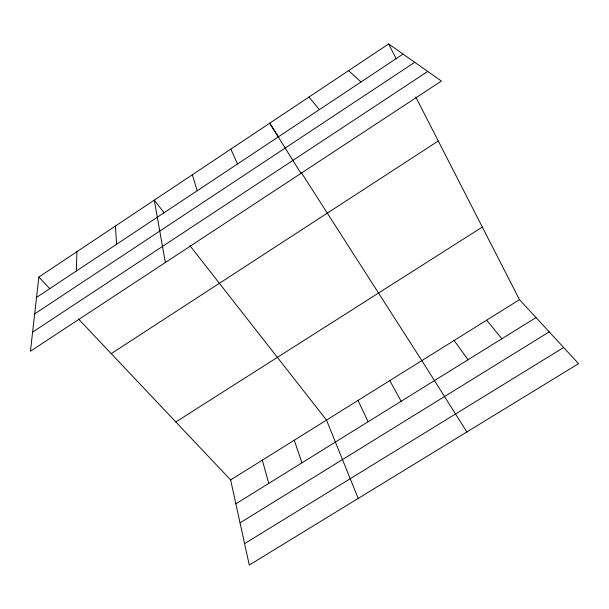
<?xml version="1.0" encoding="UTF-8"?>
<svg xmlns="http://www.w3.org/2000/svg" width="609" height="609" viewBox="0 0 609 609"><rect width="100%" height="100%" fill="white"/><g stroke="black" fill="none" stroke-linecap="round" stroke-linejoin="round"><path stroke-width="0.91" d="M76.369 270.967L76.932 251.677M38.839 277.057L30.45 351.21L441.403 81.043L388.626 43.955L38.839 277.057L49.885 288.735M36.54 297.42L403.036 54.079M34.675 313.886L414.737 62.301M32.612 332.126L427.746 71.443M111.234 353.631L438.282 140.991M175.826 421.953L482.32 227.043M230.636 479.93L519.485 299.681L578.55 363.657L249.279 565.045L230.636 479.93L78.5 319.002M235.873 503.826L536.011 317.578M240.037 522.865L549.204 331.875M244.59 543.647L563.645 347.511M348.584 70.636L361 81.987M308.938 97.059L319.405 109.605M486.667 320.159L501.869 338.764M164.202 212.83L154.267 200.14L165.359 262.517M189.955 245.716L326.5 420.103L358.206 498.428M454.116 340.469L468.016 359.774M278.777 137.39L269.696 123.216L300.96 173.375M301.493 172.834L421.831 360.619L466.867 431.964M389.798 380.61L401.148 401.262M388.626 43.955L396.269 58.89M415.78 97.021L519.485 299.681M358.023 400.433L368.133 421.748M230.834 149.106L237.51 163.981M294.284 440.208L301.935 462.825M192.36 174.753L197.202 190.746M262.334 460.153L268.767 483.417M115.405 226.038L116.623 244.239"/></g></svg>
